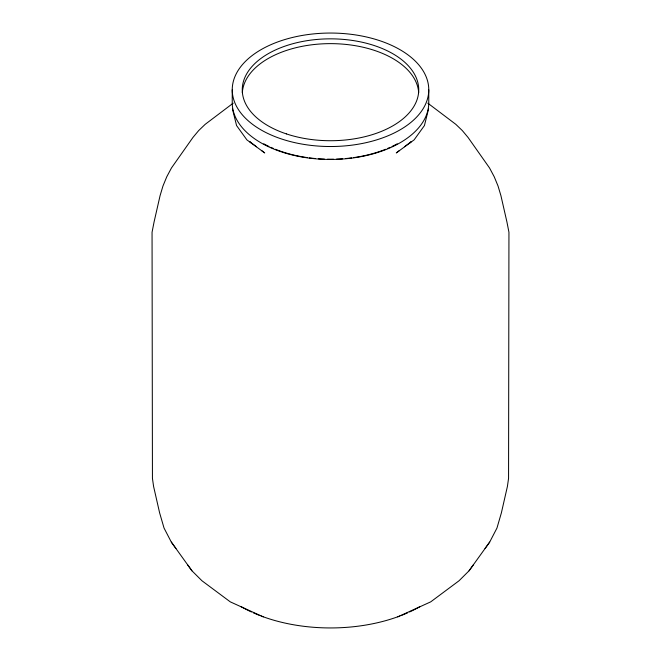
<?xml version="1.0" encoding="UTF-8"?>
<svg xmlns="http://www.w3.org/2000/svg" width="661" height="661" viewBox="0 0 661 661"><rect width="100%" height="100%" fill="white"/><g stroke="black" fill="none" stroke-linecap="round" stroke-linejoin="round"><path stroke-width="0.99" d="M428.568 108.858L424.436 125.549L414.117 139.868L396.27 152.931L399.558 150.46M397.748 616.862L430.724 601.849L459.048 580.763L469.062 570.79L489.694 542.07L496.956 528.073L501.377 512.878L507.408 486.438L508.565 478.333L508.945 232.242L506.937 222.013L500.922 195.648L498.039 186.022L494.23 176.768L489.52 167.935L468.062 137.455L462.303 130.556L455.826 124.342L427.791 103.149M485.05 548.514L489.694 542.07M469.062 570.79L473.226 565.023M409.853 142.908L411.051 141.809L404.482 146.75M233.209 103.149L205.174 124.342L198.697 130.556L192.938 137.455L171.48 167.935L166.77 176.768L162.961 186.022L160.078 195.648L154.063 222.013L152.055 232.242L152.435 478.333L153.592 486.438L159.623 512.878L164.044 528.073L171.306 542.07L191.938 570.79L201.952 580.763L230.276 601.849L263.252 616.862M256.518 146.75L249.949 141.809L251.147 142.908M261.442 150.46L264.731 152.931L246.884 139.868L236.564 125.549L232.432 108.858M171.306 542.07L175.95 548.514M187.774 565.023L191.938 570.79M428.766 89.789A98.266 56.739 0 0 1 281.363 138.917A98.266 56.739 0 0 1 281.363 40.652A98.266 56.739 0 0 1 428.766 89.789L428.766 102.719A98.266 56.739 0 0 1 330.5 159.458A98.266 56.739 0 0 1 232.234 102.719L232.234 89.789M420.123 606.517A126.747 73.181 0 0 1 409.539 611.979M407.663 612.83A126.747 73.181 0 0 1 401.871 615.242M399.897 616.002A126.747 73.181 0 0 1 261.103 616.002M259.129 615.242A126.747 73.181 0 0 1 253.337 612.83M251.461 611.979A126.747 73.181 0 0 1 240.877 606.517M397.195 143.809A96.622 55.788 0 0 1 392.031 146.453M390.238 147.287A96.622 55.788 0 0 1 387.47 148.502M385.586 149.27A96.622 55.788 0 0 1 379.794 151.419M378.811 151.749A96.622 55.788 0 0 1 353.569 157.615M351.602 157.88A96.622 55.788 0 0 1 345.629 158.541M342.605 158.789A96.622 55.788 0 0 1 336.54 159.119M333.516 159.202A96.622 55.788 0 0 1 327.484 159.202M324.46 159.119A96.622 55.788 0 0 1 318.395 158.789M315.371 158.541A96.622 55.788 0 0 1 309.398 157.88M307.431 157.615A96.622 55.788 0 0 1 282.189 151.749M281.206 151.419A96.622 55.788 0 0 1 275.414 149.27M273.53 148.502A96.622 55.788 0 0 1 270.762 147.287M268.969 146.453A96.622 55.788 0 0 1 263.805 143.809M242.331 92.689A88.235 50.938 0 0 1 330.5 43.634A88.235 50.938 0 0 1 418.669 92.689M286.387 133.902A88.235 50.938 0 0 0 418.735 89.789A88.235 50.938 0 0 0 286.387 45.667A88.235 50.938 0 0 0 286.387 133.902"/></g></svg>
